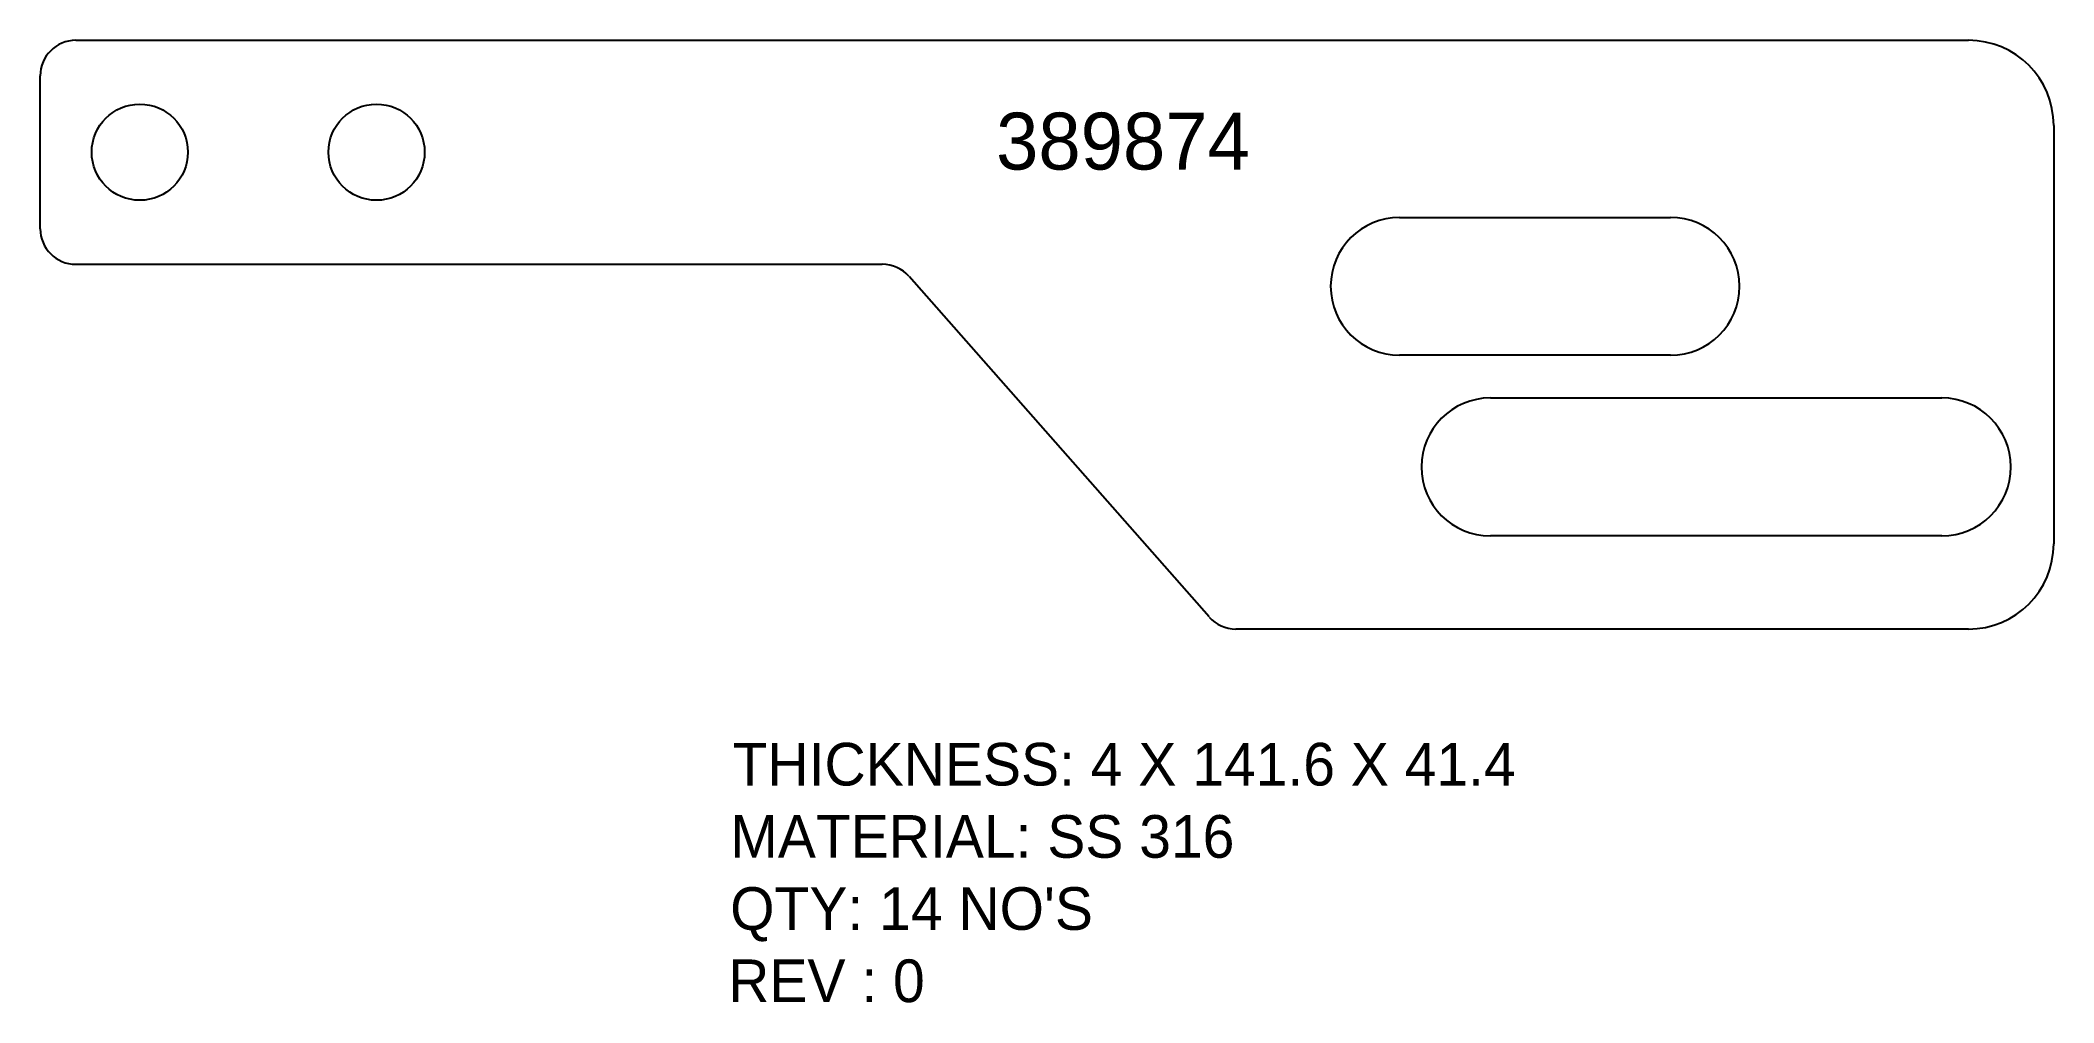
# Model space of a CAD drawing. Header units: inches. Extents: x 2221 to 2362, y 106 to 173.
import ezdxf

# ---------------------------------------------------------------- set-up
doc = ezdxf.new("R2010")
doc.units = ezdxf.units.IN
doc.header["$MEASUREMENT"] = 0
doc.layers.add('LaserCutting', color=3, linetype='Continuous')

msp = doc.modelspace()

# ---------------------------------------------------------------- linework, layer by layer
at = {"layer": 'LaserCutting'}
for p, q in [((2223.36, 173.41), (2356.46, 173.41)), ((2220.86, 160.16), (2220.86, 170.91)), ((2362.46, 167.41), (2362.46, 138.01)), ((2316.46, 160.96), (2335.51, 160.96)), ((2223.36, 157.66), (2280.08, 157.66)), ((2303.06, 132.86), (2281.96, 156.81)), ((2335.51, 151.26), (2316.46, 151.26)), ((2322.84, 148.26), (2354.59, 148.26)), ((2354.59, 138.56), (2322.84, 138.56)), ((2356.46, 132.01), (2304.94, 132.01))]:
    msp.add_line(p, q, dxfattribs=at)
for centre in [(2227.86, 165.54), (2244.51, 165.54)]:
    msp.add_circle(centre, 3.38, dxfattribs=at)
for centre, radius, start, end in [((2223.36, 170.91), 2.5, 90, 180), ((2356.46, 167.41), 6, 0, 90), ((2223.36, 160.16), 2.5, 180, 270), ((2316.46, 156.11), 4.85, 90, 270), ((2335.51, 156.11), 4.85, 270, 90), ((2280.08, 155.16), 2.5, 41.383, 90), ((2322.84, 143.41), 4.85, 90, 270), ((2354.59, 143.41), 4.85, 270, 90), ((2356.46, 138.01), 6, 270, 0), ((2304.94, 134.51), 2.5, 221.383, 270)]:
    msp.add_arc(centre, radius, start, end, dxfattribs=at)

# ---------------------------------------------------------------- texts
at = {"color": 7}
for s, p in [('THICKNESS: 4 X 141.6 X 41.4', (2269.55, 121.01)), ('MATERIAL: SS 316', (2269.39, 115.93)), ("QTY: 14 NO'S", (2269.38, 110.86)), ('REV : 0', (2269.24, 105.78))]:
    msp.add_text(s, height=3, dxfattribs=at).set_placement(p)
at = {"layer": 'LaserCutting', "insert": (2288.08, 168.32), "char_height": 4, "attachment_point": 1}
msp.add_mtext_dynamic_manual_height_columns('{\\fCentury Gothic|b0|i0|c0|p34;\\C1;389874}', width=47.9983, gutter_width=1, heights=[0], dxfattribs=at)

doc.saveas('drawing.dxf')
